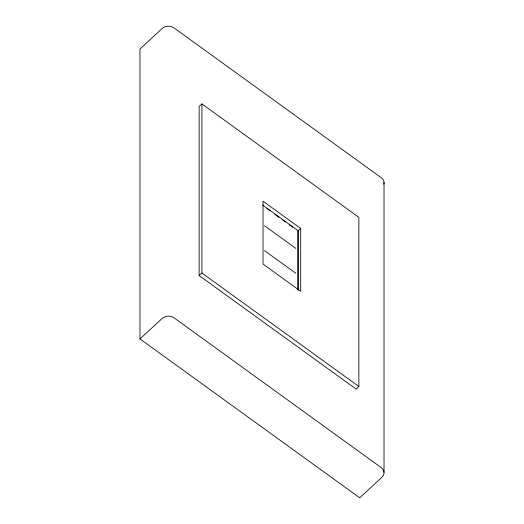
<?xml version="1.0" encoding="UTF-8"?>
<svg xmlns="http://www.w3.org/2000/svg" width="524" height="524" viewBox="0 0 524 524"><rect width="100%" height="100%" fill="white"/><g stroke="black" fill="none" stroke-linecap="round" stroke-linejoin="round"><path stroke-width="0.79" d="M201.917 103.896L199.14 106.464L199.14 275.585L356.097 389.057L358.875 386.489L358.875 217.368L201.917 103.896L201.917 273.017L199.14 275.585M139.98 338.943L162.198 318.422A8.384 6.851 0 0 1 174.027 317.826L381.21 467.611A8.384 6.851 0 0 1 381.931 477.279L359.713 497.8L139.98 338.943L139.98 49.02L162.198 28.499A8.384 6.851 0 0 1 174.027 27.91L381.21 177.688A8.384 6.851 0 0 1 383.869 184.186M300.691 228.457L300.691 291.279L263.022 264.044L263.022 201.229L300.691 228.457L297.914 231.025L297.914 289.759M262.504 204.969L298.195 230.77L298.195 290.322M266.854 208.572L270.161 210.956M274.786 214.303L279.41 217.643M282.056 219.556L285.357 221.947M289.327 224.816L292.628 227.2M264.469 225.72L295.863 248.422M264.469 250.59L295.857 273.286M201.917 273.017L358.875 386.489M384.02 182.398L384.02 472.321"/></g></svg>
